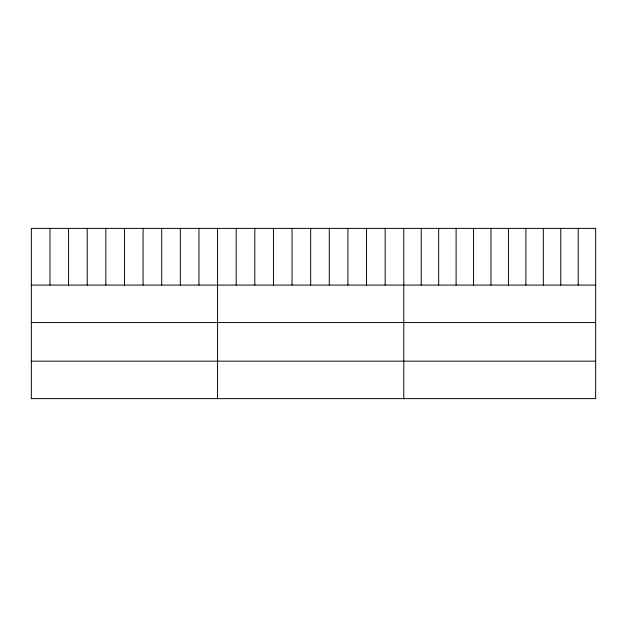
<?xml version="1.0" encoding="UTF-8"?>
<svg xmlns="http://www.w3.org/2000/svg" width="627" height="627" viewBox="0 0 627 627"><rect width="100%" height="100%" fill="white"/><g stroke="black" fill="none" stroke-linecap="round" stroke-linejoin="round"><path stroke-width="0.94" d="M31.35 285.089L595.65 285.089M31.35 322.56L595.65 322.56M31.35 361.16L595.65 361.16M578.212 228.369L578.212 285.089M560.765 228.369L560.765 285.089M543.327 228.369L543.327 285.089M525.881 228.369L525.881 285.089M508.442 228.369L508.442 285.089M490.996 228.369L490.996 285.089M473.557 228.369L473.557 285.089M456.111 228.369L456.111 285.089M438.673 228.369L438.673 285.089M421.226 228.369L421.226 285.089M403.788 228.369L403.788 398.631M385.166 228.369L385.166 285.089M366.544 228.369L366.544 285.089M347.922 228.369L347.922 285.089M329.3 228.369L329.3 285.089M310.678 228.369L310.678 285.089M292.057 228.369L292.057 285.089M273.435 228.369L273.435 285.089M254.813 228.369L254.813 285.089M236.191 228.369L236.191 285.089M217.569 228.369L217.569 398.631M198.947 228.369L198.947 285.089M180.325 228.369L180.325 285.089M161.703 228.369L161.703 285.089M143.081 228.369L143.081 285.089M124.46 228.369L124.46 285.089M105.838 228.369L105.838 285.089M87.216 228.369L87.216 285.089M68.594 228.369L68.594 285.089M49.972 228.369L49.972 285.089M595.65 228.369L31.35 228.369L31.35 398.631L595.65 398.631L595.65 228.369"/></g></svg>
